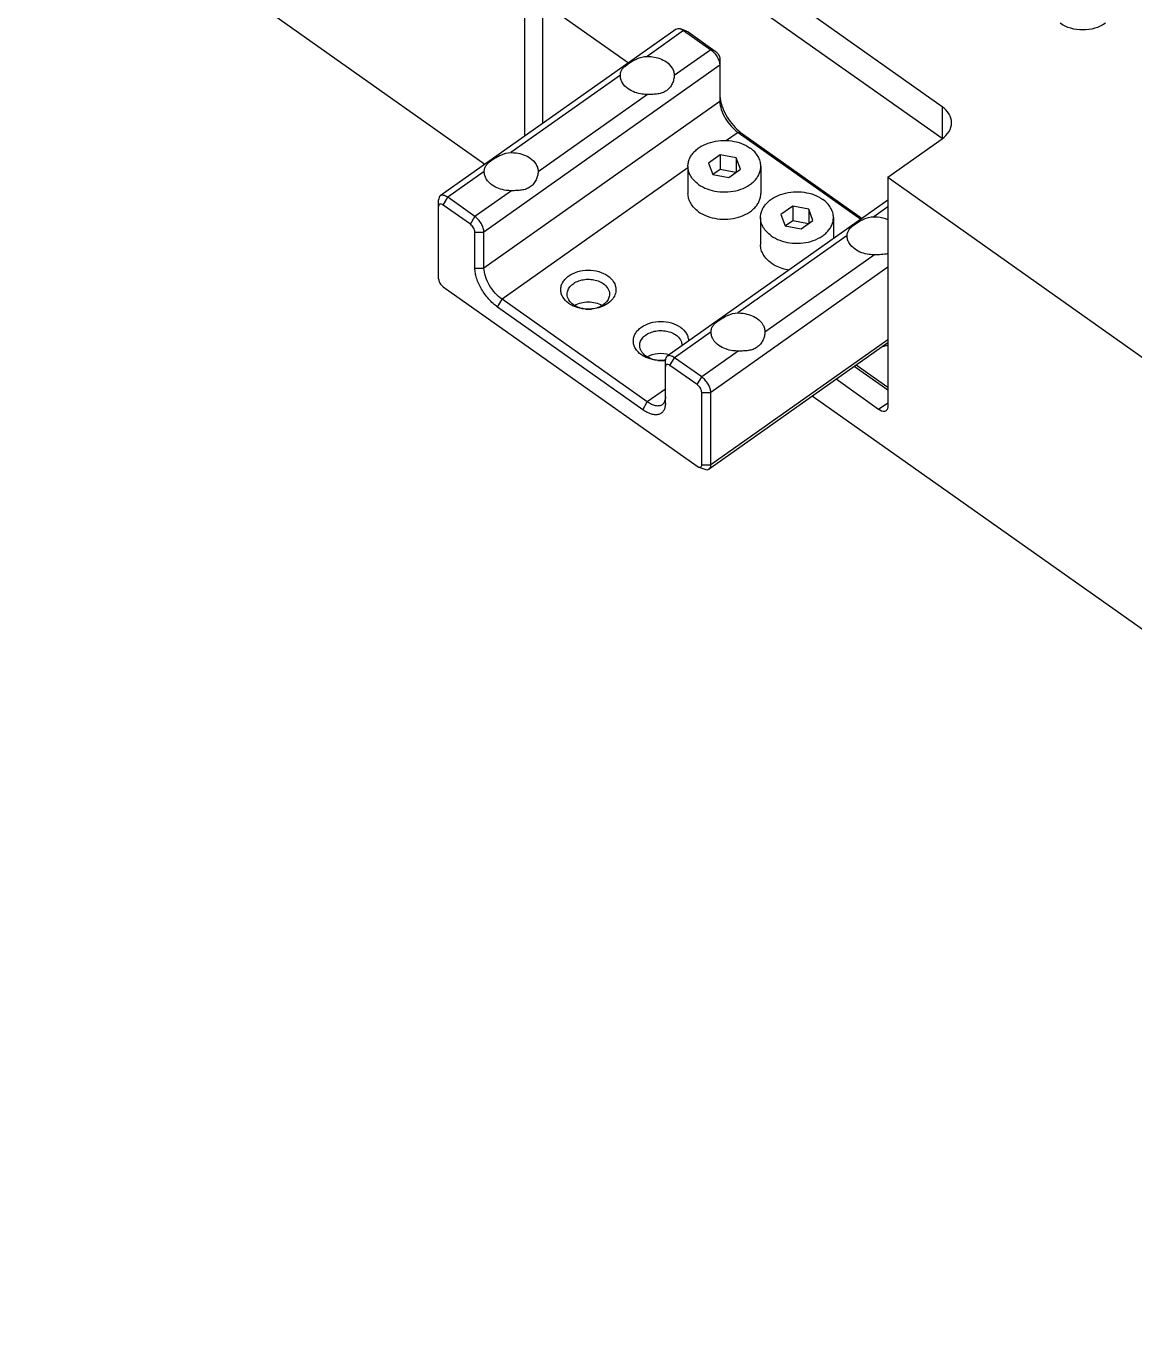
# Model space of a CAD drawing. Header units: millimetres. Extents: x 9226 to 36041, y 16031 to 21779.
# Drawn here: x 13813.7 to 13900.1, y 16587.5 to 16688.3 of the extents above; entities that cross this region are included whole.
import ezdxf

# ---------------------------------------------------------------- set-up
doc = ezdxf.new("R2010")
doc.units = ezdxf.units.MM
doc.layers.add('02___PRT_ALL_AXES', color=7, linetype='Continuous')

msp = doc.modelspace()

# ---------------------------------------------------------------- linework, layer by layer
at = {"color": 7, "linetype": 'Continuous'}
for p, q in [((13849.453, 16677.456), (13813.686, 16702.748)), ((13885.104, 16681.961), (13860.355, 16699.461)), ((13852.577, 16679.665), (13852.577, 16696.461)), ((13885.104, 16679.486), (13860.355, 16696.986)), ((13853.991, 16680.665), (13853.991, 16694.986)), ((13853.991, 16690.076), (13860.646, 16685.37)), ((13864.374, 16688.006), (13845.989, 16675.006)), ((13864.951, 16687.897), (13862.101, 16685.882)), ((13865.187, 16687.857), (13864.715, 16688.023)), ((13864.951, 16687.897), (13867.072, 16686.397)), ((13865.305, 16687.794), (13864.951, 16687.897)), ((13865.187, 16687.857), (13865.305, 16687.794)), ((13865.305, 16687.794), (13867.426, 16686.294)), ((13867.072, 16686.397), (13864.223, 16684.382)), ((13867.426, 16686.294), (13867.072, 16686.397)), ((13867.779, 16685.19), (13849.395, 16672.19)), ((13867.779, 16685.69), (13867.779, 16682.362)), ((13867.779, 16682.362), (13849.395, 16669.362)), ((13885.104, 16681.961), (13885.104, 16679.486)), ((13869.194, 16679.947), (13868.307, 16679.32)), ((13869.194, 16679.947), (13878.763, 16673.181)), ((13869.547, 16679.844), (13869.194, 16679.947)), ((13869.547, 16679.844), (13878.866, 16673.254)), ((13880.861, 16676.461), (13885.104, 16679.461)), ((13867.799, 16678.2), (13866.887, 16677.555)), ((13867.799, 16678.2), (13867.799, 16677.068)), ((13869.045, 16677.964), (13867.799, 16678.2)), ((13865.293, 16677.189), (13850.809, 16666.947)), ((13866.887, 16677.555), (13867.221, 16676.674)), ((13867.799, 16677.068), (13867.237, 16676.671)), ((13869.029, 16676.835), (13867.799, 16677.068)), ((13868.467, 16676.438), (13869.379, 16677.083)), ((13869.045, 16677.964), (13869.045, 16676.846)), ((13869.379, 16677.083), (13869.045, 16677.964)), ((13849.416, 16676.912), (13846.566, 16674.897)), ((13867.221, 16676.674), (13868.467, 16676.438)), ((13880.861, 16676.461), (13880.861, 16658.571)), ((13880.861, 16676.461), (13979.856, 16606.461)), ((13851.537, 16675.412), (13848.688, 16673.397)), ((13845.859, 16668.533), (13845.859, 16674.69)), ((13846.213, 16674.294), (13846.566, 16674.897)), ((13848.334, 16672.794), (13846.213, 16674.294)), ((13848.688, 16673.397), (13846.566, 16674.897)), ((13880.861, 16674.665), (13863.667, 16662.506)), ((13873.456, 16674.2), (13872.544, 16673.555)), ((13873.456, 16674.2), (13873.456, 16673.068)), ((13874.702, 16673.964), (13873.456, 16674.2)), ((13880.861, 16674.147), (13879.779, 16673.382)), ((13848.334, 16672.794), (13848.688, 16673.397)), ((13872.544, 16673.555), (13872.878, 16672.674)), ((13873.456, 16673.068), (13872.894, 16672.671)), ((13874.686, 16672.835), (13873.456, 16673.068)), ((13874.124, 16672.438), (13875.036, 16673.083)), ((13875.036, 16673.083), (13874.702, 16673.964)), ((13874.702, 16673.964), (13874.702, 16672.846)), ((13848.688, 16669.362), (13848.688, 16672.19)), ((13848.688, 16672.19), (13849.395, 16672.19)), ((13849.395, 16669.362), (13849.395, 16672.19)), ((13872.878, 16672.674), (13874.124, 16672.438)), ((13848.688, 16669.362), (13849.395, 16669.362)), ((13880.861, 16669.44), (13867.072, 16659.69)), ((13846.213, 16667.93), (13866.012, 16653.93)), ((13850.455, 16666.344), (13850.809, 16666.947)), ((13862.123, 16658.947), (13850.809, 16666.947)), ((13861.769, 16658.344), (13850.455, 16666.344)), ((13867.094, 16664.412), (13864.244, 16662.397)), ((13869.215, 16662.912), (13866.365, 16660.897)), ((13880.861, 16663.558), (13866.943, 16653.717)), ((13880.861, 16663.783), (13867.072, 16654.033)), ((13863.537, 16658.862), (13863.537, 16662.19)), ((13863.89, 16661.794), (13864.244, 16662.397)), ((13866.365, 16660.897), (13864.244, 16662.397)), ((13866.012, 16660.294), (13863.89, 16661.794)), ((13866.012, 16660.294), (13866.365, 16660.897)), ((13880.861, 16659.864), (13878.249, 16661.711)), ((13880.861, 16660.076), (13878.399, 16661.817)), ((13863.537, 16659.947), (13862.123, 16658.947)), ((13880.154, 16658.364), (13876.834, 16660.711)), ((13861.769, 16658.344), (13862.123, 16658.947)), ((13866.365, 16654.033), (13866.365, 16659.69)), ((13866.365, 16659.69), (13867.072, 16659.69)), ((13867.072, 16654.033), (13867.072, 16659.69)), ((13976.733, 16587.456), (13874.984, 16659.403)), ((13880.861, 16658.864), (13880.154, 16658.364)), ((13866.012, 16653.93), (13866.13, 16653.866)), ((13866.13, 16653.866), (13866.601, 16653.7)), ((13866.365, 16654.033), (13867.072, 16654.033))]:
    msp.add_line(p, q, dxfattribs=at)
for centre, radius, start, end in [((13857.341, 16668.568), 2.361, 244.23264, 245.3302), ((13857.526, 16669.212), 3.035, 265.61615, 269.44631), ((13857.527, 16669.211), 3.034, 269.44176, 273.01468), ((13857.527, 16669.197), 3.02, 273.01721, 274.60457), ((13864.007, 16663.344), 0.827, 359.09334, 359.99965), ((13879.861, 16666.115), 2.909, 282.03964, 290.42742), ((13862.998, 16664.568), 2.361, 244.23264, 245.3302), ((13863.183, 16665.212), 3.035, 265.61615, 269.44631), ((13863.183, 16665.211), 3.034, 269.44176, 273.01468), ((13863.184, 16665.197), 3.02, 273.01721, 274.60457), ((13863.186, 16665.178), 3.001, 274.60335, 276.72338)]:
    msp.add_arc(centre, radius, start, end, dxfattribs=at)
msp.add_open_spline([(13897.832, 16688.461), (13897.33, 16688.106), (13896.064, 16687.78), (13894.797, 16688.106), (13894.296, 16688.461)], degree=3, dxfattribs=at)
for points, knots in [([(13864.374, 16688.006), (13864.417, 16688.037), (13864.537, 16688.071), (13864.655, 16688.045), (13864.715, 16688.023)], [0, 0, 0, 0, 0.4503608, 1, 1, 1, 1]), ([(13864.715, 16688.023), (13864.735, 16688.016), (13864.818, 16687.983), (13864.895, 16687.937), (13864.951, 16687.897)], [0, 0, 0, 0, 0.2310159, 1, 1, 1, 1]), ([(13867.072, 16686.397), (13867.172, 16686.327), (13867.358, 16686.154), (13867.58, 16685.848), (13867.732, 16685.522), (13867.779, 16685.294), (13867.779, 16685.19)], [0, 0, 0, 0, 0.2536839, 0.5246502, 0.7823224, 1, 1, 1, 1]), ([(13867.426, 16686.294), (13867.476, 16686.258), (13867.569, 16686.172), (13867.68, 16686.019), (13867.756, 16685.856), (13867.779, 16685.742), (13867.779, 16685.69)], [0, 0, 0, 0, 0.2536946, 0.5246461, 0.782314, 1, 1, 1, 1]), ([(13867.779, 16682.862), (13867.779, 16682.824), (13867.785, 16682.662), (13867.809, 16682.501), (13867.836, 16682.38)], [0, 0, 0, 0, 0.2349498, 1, 1, 1, 1]), ([(13867.779, 16682.362), (13867.779, 16682.153), (13867.874, 16681.698), (13868.179, 16681.045), (13868.623, 16680.434), (13868.995, 16680.088), (13869.194, 16679.947)], [0, 0, 0, 0, 0.2176657, 0.4753503, 0.746329, 1, 1, 1, 1]), ([(13867.836, 16682.38), (13867.888, 16682.141), (13868.06, 16681.652), (13868.448, 16680.965), (13868.946, 16680.342), (13869.34, 16679.99), (13869.547, 16679.844)], [0, 0, 0, 0, 0.2357821, 0.4946419, 0.7563119, 1, 1, 1, 1]), ([(13885.836, 16680.711), (13885.836, 16680.945), (13885.684, 16681.448), (13885.318, 16681.809), (13885.104, 16681.961)], [0, 0, 0, 0, 0.4710073, 1, 1, 1, 1]), ([(13885.104, 16679.461), (13885.318, 16679.613), (13885.684, 16679.974), (13885.836, 16680.477), (13885.836, 16680.711)], [0, 0, 0, 0, 0.5289927, 1, 1, 1, 1]), ([(13845.989, 16675.006), (13845.946, 16674.976), (13845.873, 16674.874), (13845.859, 16674.755), (13845.859, 16674.69)], [0, 0, 0, 0, 0.4502563, 1, 1, 1, 1]), ([(13846.566, 16674.897), (13846.513, 16674.934), (13846.41, 16674.997), (13846.252, 16675.053), (13846.107, 16675.062), (13846.022, 16675.03), (13845.989, 16675.006)], [0, 0, 0, 0, 0.3121939, 0.5798809, 0.8042021, 1, 1, 1, 1]), ([(13846.213, 16674.294), (13846.171, 16674.323), (13846.093, 16674.367), (13845.982, 16674.38), (13845.916, 16674.347), (13845.882, 16674.306), (13845.863, 16674.252), (13845.859, 16674.211), (13845.859, 16674.19)], [0, 0, 0, 0, 0.3120356, 0.547955, 0.6494763, 0.7525165, 0.8674709, 1, 1, 1, 1]), ([(13849.395, 16672.19), (13849.395, 16672.294), (13849.347, 16672.522), (13849.195, 16672.848), (13848.973, 16673.154), (13848.787, 16673.327), (13848.688, 16673.397)], [0, 0, 0, 0, 0.2176776, 0.4753498, 0.7463161, 1, 1, 1, 1]), ([(13848.688, 16672.19), (13848.688, 16672.242), (13848.664, 16672.356), (13848.588, 16672.519), (13848.477, 16672.672), (13848.384, 16672.758), (13848.334, 16672.794)], [0, 0, 0, 0, 0.217686, 0.4753539, 0.7463054, 1, 1, 1, 1]), ([(13850.455, 16666.344), (13850.207, 16666.519), (13849.742, 16666.953), (13849.188, 16667.716), (13848.857, 16668.422), (13848.715, 16668.976), (13848.688, 16669.238), (13848.688, 16669.362)], [0, 0, 0, 0, 0.2535029, 0.5243167, 0.7818433, 0.8971245, 1, 1, 1, 1]), ([(13850.809, 16666.947), (13850.61, 16667.088), (13850.238, 16667.434), (13849.794, 16668.045), (13849.489, 16668.698), (13849.395, 16669.153), (13849.395, 16669.362)], [0, 0, 0, 0, 0.253671, 0.5246497, 0.7823343, 1, 1, 1, 1]), ([(13856.006, 16666.622), (13855.821, 16666.753), (13855.579, 16666.996), (13855.405, 16667.393), (13855.362, 16667.697), (13855.405, 16668.001), (13855.532, 16668.291), (13855.736, 16668.556), (13856.107, 16668.872), (13856.713, 16669.146), (13857.526, 16669.255), (13858.34, 16669.146), (13858.837, 16668.921), (13859.047, 16668.772)], [0, 0, 0, 0, 0.1172977, 0.1709382, 0.222701, 0.2744631, 0.3281051, 0.3850573, 0.4460644, 0.5794121, 0.7230314, 0.8666503, 1, 1, 1, 1]), ([(13845.859, 16668.533), (13845.859, 16668.481), (13845.883, 16668.367), (13845.959, 16668.204), (13846.07, 16668.051), (13846.163, 16667.965), (13846.213, 16667.93)], [0, 0, 0, 0, 0.217686, 0.4753539, 0.7463054, 1, 1, 1, 1]), ([(13855.876, 16667.344), (13855.876, 16667.459), (13855.929, 16667.701), (13856.149, 16668.016), (13856.482, 16668.268), (13856.899, 16668.441), (13857.366, 16668.521), (13857.989, 16668.501), (13858.447, 16668.343), (13858.693, 16668.169)], [0, 0, 0, 0, 0.100421, 0.2084788, 0.3281628, 0.459062, 0.597485, 0.7379147, 1, 1, 1, 1]), ([(13859.047, 16668.772), (13859.182, 16668.677), (13859.419, 16668.461), (13859.647, 16668.053), (13859.703, 16667.608), (13859.575, 16667.173), (13859.286, 16666.789), (13858.707, 16666.367), (13858.15, 16666.217), (13857.77, 16666.187)], [0, 0, 0, 0, 0.1260273, 0.2406837, 0.3490645, 0.4590863, 0.5778882, 0.7088776, 1, 1, 1, 1]), ([(13858.693, 16668.169), (13858.835, 16668.069), (13859.021, 16667.882), (13859.154, 16667.577), (13859.176, 16667.42), (13859.176, 16667.344)], [0, 0, 0, 0, 0.526714, 0.7675653, 1, 1, 1, 1]), ([(13856.36, 16666.519), (13856.218, 16666.619), (13856.032, 16666.805), (13855.899, 16667.11), (13855.876, 16667.267), (13855.876, 16667.344)], [0, 0, 0, 0, 0.526714, 0.7675653, 1, 1, 1, 1]), ([(13859.176, 16667.344), (13859.176, 16667.228), (13859.124, 16666.987), (13858.904, 16666.671), (13858.571, 16666.419), (13858.154, 16666.247), (13857.687, 16666.166), (13857.064, 16666.187), (13856.606, 16666.345), (13856.36, 16666.519)], [0, 0, 0, 0, 0.100421, 0.2084788, 0.3281628, 0.459062, 0.597485, 0.7379147, 1, 1, 1, 1]), ([(13856.314, 16666.442), (13856.287, 16666.455), (13856.181, 16666.509), (13856.079, 16666.571), (13856.006, 16666.622)], [0, 0, 0, 0, 0.2556032, 1, 1, 1, 1]), ([(13857.294, 16666.186), (13857.211, 16666.192), (13856.89, 16666.23), (13856.574, 16666.322), (13856.355, 16666.422)], [0, 0, 0, 0, 0.2570392, 1, 1, 1, 1]), ([(13861.663, 16662.622), (13861.478, 16662.753), (13861.236, 16662.996), (13861.062, 16663.393), (13861.019, 16663.697), (13861.062, 16664.001), (13861.189, 16664.291), (13861.392, 16664.556), (13861.764, 16664.872), (13862.37, 16665.146), (13863.183, 16665.255), (13863.997, 16665.146), (13864.494, 16664.921), (13864.704, 16664.772)], [0, 0, 0, 0, 0.1172977, 0.1709382, 0.222701, 0.2744631, 0.3281051, 0.3850573, 0.4460644, 0.5794121, 0.7230314, 0.8666503, 1, 1, 1, 1]), ([(13861.533, 16663.344), (13861.533, 16663.459), (13861.586, 16663.701), (13861.806, 16664.016), (13862.139, 16664.268), (13862.555, 16664.441), (13863.023, 16664.521), (13863.646, 16664.501), (13864.104, 16664.343), (13864.35, 16664.169)], [0, 0, 0, 0, 0.100421, 0.2084788, 0.3281628, 0.459062, 0.597485, 0.7379147, 1, 1, 1, 1]), ([(13864.35, 16664.169), (13864.492, 16664.069), (13864.678, 16663.882), (13864.811, 16663.577), (13864.833, 16663.42), (13864.833, 16663.344)], [0, 0, 0, 0, 0.526714, 0.7675653, 1, 1, 1, 1]), ([(13864.704, 16664.772), (13864.891, 16664.64), (13865.136, 16664.393), (13865.308, 16663.988), (13865.335, 16663.781), (13865.333, 16663.68)], [0, 0, 0, 0, 0.5267601, 0.7674883, 1, 1, 1, 1]), ([(13862.017, 16662.519), (13861.875, 16662.619), (13861.689, 16662.805), (13861.556, 16663.11), (13861.533, 16663.267), (13861.533, 16663.344)], [0, 0, 0, 0, 0.526714, 0.7675653, 1, 1, 1, 1]), ([(13861.971, 16662.442), (13861.944, 16662.455), (13861.838, 16662.509), (13861.735, 16662.571), (13861.663, 16662.622)], [0, 0, 0, 0, 0.2556032, 1, 1, 1, 1]), ([(13862.951, 16662.186), (13862.868, 16662.192), (13862.547, 16662.23), (13862.231, 16662.322), (13862.012, 16662.422)], [0, 0, 0, 0, 0.2570392, 1, 1, 1, 1]), ([(13863.536, 16662.204), (13863.4, 16662.183), (13862.878, 16662.149), (13862.332, 16662.295), (13862.017, 16662.519)], [0, 0, 0, 0, 0.2614859, 1, 1, 1, 1]), ([(13863.667, 16662.506), (13863.623, 16662.476), (13863.551, 16662.374), (13863.537, 16662.255), (13863.537, 16662.19)], [0, 0, 0, 0, 0.4502563, 1, 1, 1, 1]), ([(13864.244, 16662.397), (13864.191, 16662.434), (13864.088, 16662.497), (13863.929, 16662.553), (13863.785, 16662.562), (13863.7, 16662.53), (13863.667, 16662.506)], [0, 0, 0, 0, 0.3121939, 0.5798809, 0.8042021, 1, 1, 1, 1]), ([(13863.89, 16661.794), (13863.849, 16661.823), (13863.771, 16661.867), (13863.66, 16661.88), (13863.594, 16661.847), (13863.56, 16661.806), (13863.54, 16661.752), (13863.537, 16661.711), (13863.537, 16661.69)], [0, 0, 0, 0, 0.3120356, 0.547955, 0.6494763, 0.7525165, 0.8674709, 1, 1, 1, 1]), ([(13867.072, 16659.69), (13867.072, 16659.794), (13867.025, 16660.022), (13866.872, 16660.348), (13866.651, 16660.654), (13866.465, 16660.827), (13866.365, 16660.897)], [0, 0, 0, 0, 0.2176776, 0.4753498, 0.7463161, 1, 1, 1, 1]), ([(13866.365, 16659.69), (13866.365, 16659.742), (13866.342, 16659.856), (13866.265, 16660.019), (13866.154, 16660.172), (13866.061, 16660.258), (13866.012, 16660.294)], [0, 0, 0, 0, 0.217686, 0.4753539, 0.7463054, 1, 1, 1, 1]), ([(13863.537, 16658.862), (13863.537, 16658.754), (13863.519, 16658.552), (13863.421, 16658.281), (13863.251, 16658.077), (13863.016, 16657.96), (13862.737, 16657.934), (13862.427, 16657.994), (13862.096, 16658.132), (13861.879, 16658.266), (13861.769, 16658.344)], [0, 0, 0, 0, 0.1322022, 0.2466173, 0.3493212, 0.4504961, 0.5609635, 0.6880413, 0.8345774, 1, 1, 1, 1]), ([(13863.277, 16658.729), (13863.211, 16658.682), (13863.041, 16658.618), (13862.752, 16658.635), (13862.435, 16658.748), (13862.228, 16658.873), (13862.123, 16658.947)], [0, 0, 0, 0, 0.1957898, 0.4201364, 0.6877692, 1, 1, 1, 1]), ([(13863.434, 16658.905), (13863.424, 16658.887), (13863.382, 16658.82), (13863.325, 16658.762), (13863.277, 16658.729)], [0, 0, 0, 0, 0.2589637, 1, 1, 1, 1]), ([(13863.537, 16659.362), (13863.537, 16659.318), (13863.53, 16659.162), (13863.49, 16659.004), (13863.434, 16658.905)], [0, 0, 0, 0, 0.2780154, 1, 1, 1, 1]), ([(13880.731, 16658.255), (13880.698, 16658.231), (13880.499, 16658.158), (13880.287, 16658.27), (13880.154, 16658.364)], [0, 0, 0, 0, 0.1989582, 1, 1, 1, 1]), ([(13880.861, 16658.571), (13880.861, 16658.537), (13880.854, 16658.422), (13880.798, 16658.302), (13880.731, 16658.255)], [0, 0, 0, 0, 0.2937594, 1, 1, 1, 1]), ([(13866.13, 16653.866), (13866.16, 16653.856), (13866.219, 16653.843), (13866.306, 16653.867), (13866.358, 16653.941), (13866.365, 16654.001), (13866.365, 16654.033)], [0, 0, 0, 0, 0.2748246, 0.4999876, 0.7251555, 1, 1, 1, 1]), ([(13866.943, 16653.717), (13866.986, 16653.747), (13867.058, 16653.849), (13867.072, 16653.969), (13867.072, 16654.033)], [0, 0, 0, 0, 0.4502563, 1, 1, 1, 1]), ([(13866.601, 16653.7), (13866.662, 16653.678), (13866.779, 16653.652), (13866.899, 16653.686), (13866.943, 16653.717)], [0, 0, 0, 0, 0.5496392, 1, 1, 1, 1])]:
    msp.add_open_spline(points, degree=3, knots=knots, dxfattribs=at)
at = {"layer": '02___PRT_ALL_AXES', "color": 7, "linetype": 'Continuous'}
for p, q in [((13860.023, 16684.412), (13851.495, 16678.382)), ((13860.023, 16684.397), (13860.023, 16684.412)), ((13864.223, 16684.397), (13864.223, 16684.382)), ((13862.144, 16682.912), (13853.616, 16676.882)), ((13865.293, 16677.319), (13865.293, 16675.197)), ((13870.973, 16677.319), (13870.973, 16675.197)), ((13849.416, 16676.897), (13849.416, 16676.912)), ((13853.616, 16676.897), (13853.616, 16676.882)), ((13870.95, 16673.319), (13870.95, 16671.197)), ((13876.63, 16673.319), (13876.63, 16671.673)), ((13877.7, 16671.912), (13869.172, 16665.882)), ((13877.7, 16671.897), (13877.7, 16671.912)), ((13879.822, 16670.412), (13871.294, 16664.382)), ((13867.094, 16664.397), (13867.094, 16664.412)), ((13871.294, 16664.397), (13871.294, 16664.382))]:
    msp.add_line(p, q, dxfattribs=at)
for points, knots in [([(13860.023, 16684.412), (13860.024, 16684.501), (13860.05, 16684.677), (13860.182, 16684.913), (13860.386, 16685.119), (13860.648, 16685.318), (13860.958, 16685.519), (13861.426, 16685.764), (13861.83, 16685.88), (13862.101, 16685.882)], [0, 0, 0, 0, 0.0982219, 0.1911933, 0.2941076, 0.4153577, 0.5535162, 0.7007578, 1, 1, 1, 1]), ([(13862.101, 16685.882), (13862.24, 16685.883), (13862.765, 16685.85), (13863.29, 16685.671), (13863.608, 16685.447)], [0, 0, 0, 0, 0.2632055, 1, 1, 1, 1]), ([(13863.608, 16685.447), (13863.788, 16685.32), (13864.025, 16685.082), (13864.194, 16684.694), (13864.223, 16684.495), (13864.223, 16684.397)], [0, 0, 0, 0, 0.5266914, 0.7675526, 1, 1, 1, 1]), ([(13860.638, 16683.347), (13860.457, 16683.475), (13860.22, 16683.712), (13860.051, 16684.1), (13860.023, 16684.3), (13860.023, 16684.397)], [0, 0, 0, 0, 0.5266914, 0.7675526, 1, 1, 1, 1]), ([(13864.223, 16684.382), (13864.221, 16684.277), (13864.187, 16684.058), (13864.068, 16683.74), (13863.879, 16683.44), (13863.618, 16683.192), (13863.293, 16683.027), (13862.93, 16682.944), (13862.544, 16682.915), (13862.279, 16682.913), (13862.144, 16682.912)], [0, 0, 0, 0, 0.1087543, 0.2280387, 0.3513201, 0.4746565, 0.5979537, 0.725052, 0.8592408, 1, 1, 1, 1]), ([(13862.144, 16682.912), (13862.005, 16682.911), (13861.48, 16682.944), (13860.955, 16683.123), (13860.638, 16683.347)], [0, 0, 0, 0, 0.2632055, 1, 1, 1, 1]), ([(13865.293, 16677.319), (13865.293, 16677.417), (13865.314, 16677.618), (13865.408, 16677.909), (13865.561, 16678.187), (13865.769, 16678.445), (13866.028, 16678.678), (13866.442, 16678.954), (13867.053, 16679.207), (13867.857, 16679.346), (13868.683, 16679.318), (13869.465, 16679.125), (13869.935, 16678.884), (13870.141, 16678.739)], [0, 0, 0, 0, 0.0497954, 0.1006346, 0.153414, 0.2087801, 0.2670873, 0.328405, 0.4589036, 0.5969031, 0.7369012, 0.872951, 1, 1, 1, 1]), ([(13849.416, 16676.912), (13849.417, 16677.001), (13849.443, 16677.177), (13849.576, 16677.413), (13849.78, 16677.619), (13850.041, 16677.818), (13850.351, 16678.019), (13850.82, 16678.264), (13851.223, 16678.38), (13851.495, 16678.382)], [0, 0, 0, 0, 0.0982219, 0.1911933, 0.2941076, 0.4153577, 0.5535162, 0.7007578, 1, 1, 1, 1]), ([(13851.495, 16678.382), (13851.633, 16678.383), (13852.159, 16678.35), (13852.684, 16678.171), (13853.001, 16677.947)], [0, 0, 0, 0, 0.2632055, 1, 1, 1, 1]), ([(13870.973, 16677.319), (13870.973, 16677.451), (13870.935, 16677.72), (13870.767, 16678.103), (13870.499, 16678.453), (13870.268, 16678.649), (13870.141, 16678.739)], [0, 0, 0, 0, 0.2317397, 0.4718969, 0.726862, 1, 1, 1, 1]), ([(13853.001, 16677.947), (13853.181, 16677.82), (13853.418, 16677.582), (13853.588, 16677.194), (13853.616, 16676.995), (13853.616, 16676.897)], [0, 0, 0, 0, 0.5266914, 0.7675526, 1, 1, 1, 1]), ([(13866.125, 16675.899), (13865.998, 16675.988), (13865.767, 16676.184), (13865.499, 16676.534), (13865.331, 16676.917), (13865.293, 16677.187), (13865.293, 16677.319)], [0, 0, 0, 0, 0.273138, 0.5281031, 0.7682603, 1, 1, 1, 1]), ([(13866.125, 16675.899), (13866.331, 16675.753), (13866.801, 16675.513), (13867.583, 16675.32), (13868.409, 16675.291), (13869.213, 16675.431), (13869.824, 16675.683), (13870.238, 16675.96), (13870.497, 16676.193), (13870.705, 16676.45), (13870.858, 16676.728), (13870.952, 16677.02), (13870.973, 16677.22), (13870.973, 16677.319)], [0, 0, 0, 0, 0.127049, 0.2630988, 0.4030969, 0.5410964, 0.671595, 0.7329127, 0.7912199, 0.846586, 0.8993654, 0.9502046, 1, 1, 1, 1]), ([(13850.031, 16675.847), (13849.851, 16675.975), (13849.614, 16676.212), (13849.444, 16676.6), (13849.416, 16676.8), (13849.416, 16676.897)], [0, 0, 0, 0, 0.5266914, 0.7675526, 1, 1, 1, 1]), ([(13853.616, 16676.882), (13853.614, 16676.777), (13853.58, 16676.558), (13853.461, 16676.24), (13853.272, 16675.94), (13853.011, 16675.692), (13852.686, 16675.527), (13852.323, 16675.444), (13851.937, 16675.415), (13851.673, 16675.413), (13851.537, 16675.412)], [0, 0, 0, 0, 0.1087543, 0.2280387, 0.3513201, 0.4746565, 0.5979537, 0.725052, 0.8592408, 1, 1, 1, 1]), ([(13851.537, 16675.412), (13851.399, 16675.411), (13850.873, 16675.444), (13850.348, 16675.623), (13850.031, 16675.847)], [0, 0, 0, 0, 0.2632055, 1, 1, 1, 1]), ([(13866.125, 16673.777), (13865.998, 16673.867), (13865.767, 16674.063), (13865.499, 16674.413), (13865.331, 16674.796), (13865.293, 16675.065), (13865.293, 16675.197)], [0, 0, 0, 0, 0.273138, 0.5281031, 0.7682603, 1, 1, 1, 1]), ([(13866.125, 16673.777), (13866.331, 16673.632), (13866.801, 16673.391), (13867.583, 16673.198), (13868.409, 16673.17), (13869.213, 16673.309), (13869.824, 16673.562), (13870.238, 16673.838), (13870.497, 16674.071), (13870.705, 16674.329), (13870.858, 16674.607), (13870.952, 16674.898), (13870.973, 16675.099), (13870.973, 16675.197)], [0, 0, 0, 0, 0.127049, 0.2630988, 0.4030969, 0.5410964, 0.671595, 0.7329127, 0.7912199, 0.846586, 0.8993654, 0.9502046, 1, 1, 1, 1]), ([(13870.95, 16673.319), (13870.95, 16673.417), (13870.971, 16673.618), (13871.065, 16673.909), (13871.218, 16674.187), (13871.426, 16674.445), (13871.685, 16674.678), (13872.099, 16674.954), (13872.71, 16675.207), (13873.513, 16675.346), (13874.34, 16675.318), (13875.122, 16675.125), (13875.592, 16674.884), (13875.798, 16674.739)], [0, 0, 0, 0, 0.0497954, 0.1006346, 0.153414, 0.2087801, 0.2670873, 0.328405, 0.4589036, 0.5969031, 0.7369012, 0.872951, 1, 1, 1, 1]), ([(13876.63, 16673.319), (13876.63, 16673.451), (13876.592, 16673.72), (13876.424, 16674.103), (13876.156, 16674.453), (13875.925, 16674.649), (13875.798, 16674.739)], [0, 0, 0, 0, 0.2317397, 0.4718969, 0.726862, 1, 1, 1, 1]), ([(13871.782, 16671.899), (13871.655, 16671.988), (13871.424, 16672.184), (13871.156, 16672.534), (13870.988, 16672.917), (13870.95, 16673.187), (13870.95, 16673.319)], [0, 0, 0, 0, 0.273138, 0.5281031, 0.7682603, 1, 1, 1, 1]), ([(13871.782, 16671.899), (13871.987, 16671.753), (13872.458, 16671.513), (13873.24, 16671.32), (13874.066, 16671.291), (13874.87, 16671.431), (13875.481, 16671.683), (13875.895, 16671.96), (13876.154, 16672.193), (13876.362, 16672.45), (13876.515, 16672.728), (13876.609, 16673.02), (13876.63, 16673.22), (13876.63, 16673.319)], [0, 0, 0, 0, 0.127049, 0.2630988, 0.4030969, 0.5410964, 0.671595, 0.7329127, 0.7912199, 0.846586, 0.8993654, 0.9502046, 1, 1, 1, 1]), ([(13877.7, 16671.912), (13877.702, 16672.001), (13877.728, 16672.177), (13877.86, 16672.413), (13878.064, 16672.619), (13878.325, 16672.818), (13878.636, 16673.019), (13879.104, 16673.264), (13879.508, 16673.38), (13879.779, 16673.382)], [0, 0, 0, 0, 0.0982219, 0.1911933, 0.2941076, 0.4153577, 0.5535162, 0.7007578, 1, 1, 1, 1]), ([(13879.779, 16673.382), (13879.874, 16673.383), (13880.243, 16673.368), (13880.611, 16673.283), (13880.865, 16673.177)], [0, 0, 0, 0, 0.2559932, 1, 1, 1, 1]), ([(13871.782, 16669.777), (13871.655, 16669.867), (13871.424, 16670.063), (13871.156, 16670.413), (13870.988, 16670.796), (13870.95, 16671.065), (13870.95, 16671.197)], [0, 0, 0, 0, 0.273138, 0.5281031, 0.7682603, 1, 1, 1, 1]), ([(13878.315, 16670.847), (13878.135, 16670.975), (13877.898, 16671.212), (13877.729, 16671.6), (13877.7, 16671.8), (13877.7, 16671.897)], [0, 0, 0, 0, 0.5266914, 0.7675526, 1, 1, 1, 1]), ([(13879.822, 16670.412), (13879.683, 16670.411), (13879.157, 16670.444), (13878.632, 16670.623), (13878.315, 16670.847)], [0, 0, 0, 0, 0.2632055, 1, 1, 1, 1]), ([(13880.862, 16670.508), (13880.7, 16670.462), (13880.351, 16670.415), (13880.002, 16670.414), (13879.822, 16670.412)], [0, 0, 0, 0, 0.4824871, 1, 1, 1, 1]), ([(13871.782, 16669.777), (13871.879, 16669.708), (13872.311, 16669.445), (13872.806, 16669.294), (13873.186, 16669.235)], [0, 0, 0, 0, 0.2373321, 1, 1, 1, 1]), ([(13856.458, 16666.465), (13856.612, 16666.558), (13856.963, 16666.698), (13857.526, 16666.766), (13858.09, 16666.698), (13858.441, 16666.558), (13858.595, 16666.465)], [0, 0, 0, 0, 0.242463, 0.499971, 0.7574808, 1, 1, 1, 1]), ([(13867.094, 16664.412), (13867.095, 16664.501), (13867.121, 16664.677), (13867.253, 16664.913), (13867.457, 16665.119), (13867.719, 16665.318), (13868.029, 16665.519), (13868.497, 16665.764), (13868.901, 16665.88), (13869.172, 16665.882)], [0, 0, 0, 0, 0.0982219, 0.1911933, 0.2941076, 0.4153577, 0.5535162, 0.7007578, 1, 1, 1, 1]), ([(13869.172, 16665.882), (13869.311, 16665.883), (13869.837, 16665.85), (13870.362, 16665.671), (13870.679, 16665.447)], [0, 0, 0, 0, 0.2632055, 1, 1, 1, 1]), ([(13870.679, 16665.447), (13870.859, 16665.32), (13871.096, 16665.082), (13871.265, 16664.694), (13871.294, 16664.495), (13871.294, 16664.397)], [0, 0, 0, 0, 0.5266914, 0.7675526, 1, 1, 1, 1]), ([(13867.709, 16663.347), (13867.528, 16663.475), (13867.291, 16663.712), (13867.122, 16664.1), (13867.094, 16664.3), (13867.094, 16664.397)], [0, 0, 0, 0, 0.5266914, 0.7675526, 1, 1, 1, 1]), ([(13871.294, 16664.382), (13871.292, 16664.277), (13871.258, 16664.058), (13871.139, 16663.74), (13870.95, 16663.44), (13870.689, 16663.192), (13870.364, 16663.027), (13870.001, 16662.944), (13869.615, 16662.915), (13869.35, 16662.913), (13869.215, 16662.912)], [0, 0, 0, 0, 0.1087543, 0.2280387, 0.3513201, 0.4746565, 0.5979537, 0.725052, 0.8592408, 1, 1, 1, 1]), ([(13869.215, 16662.912), (13869.076, 16662.911), (13868.551, 16662.944), (13868.026, 16663.123), (13867.709, 16663.347)], [0, 0, 0, 0, 0.2632055, 1, 1, 1, 1]), ([(13862.115, 16662.465), (13862.365, 16662.615), (13862.955, 16662.79), (13863.564, 16662.733), (13863.854, 16662.642)], [0, 0, 0, 0, 0.4901508, 1, 1, 1, 1])]:
    msp.add_open_spline(points, degree=3, knots=knots, dxfattribs=at)

doc.saveas('drawing.dxf')
